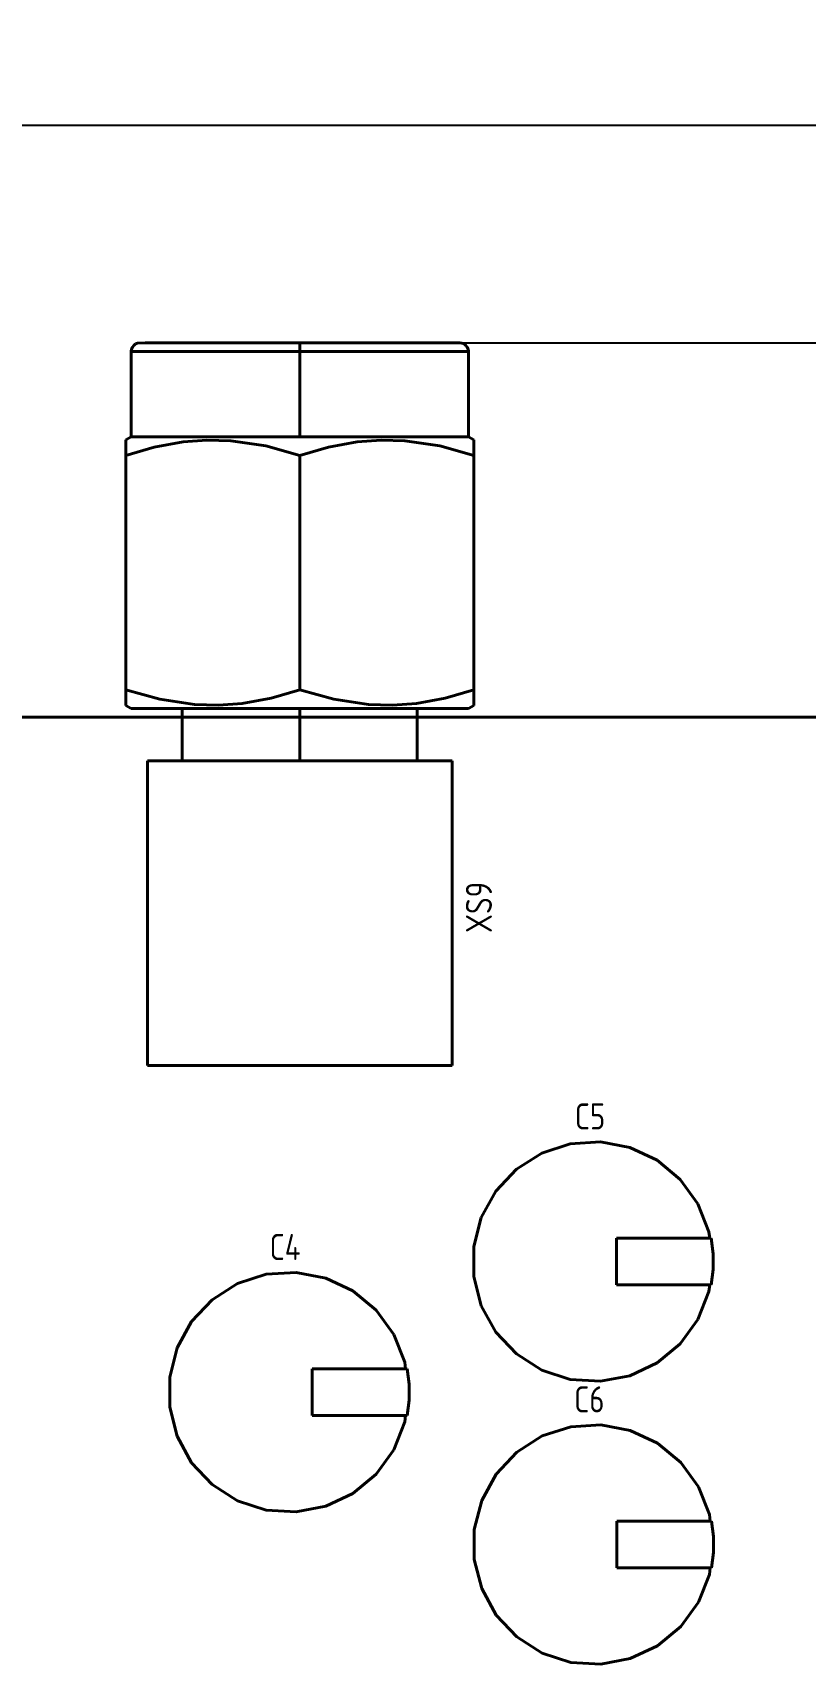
# Model space of a CAD drawing. Header units: inches. Extents: x -969 to 2045, y -594 to 12.
# Drawn here: x -780.3 to -744.8, y -106.1 to -31 of the extents above; entities that cross this region are included whole.
import ezdxf

# ---------------------------------------------------------------- set-up
doc = ezdxf.new("R2010")
doc.units = ezdxf.units.IN
doc.header["$MEASUREMENT"] = 0
doc.layers.add('Основная', color=7, linetype='Continuous', lineweight=40)
doc.styles.add('GOST type A0', font='gost.TTF', dxfattribs={"height": 2.116667})
doc.dimstyles.new('ISO-25', dxfattribs={"dimtxt": 2.5, "dimasz": 2.5, "dimexe": 1.25, "dimexo": 0.625, "dimtad": 1, "dimtxsty": 'Standard', "dimcen": 2.5, "dimadec": 0, "dimazin": 0, "dimtfac": 1, "dimtmove": 0, "dimatfit": 3, "dimfxl": 1, "dimarcsym": 0})

# ---------------------------------------------------------------- blocks, each defined once
blk = doc.blocks.new('*D26')
at = {"color": 0, "lineweight": -2, "transparency": 16777216}
for p, q in [((-882.999, -61.842), (-882.999, -24.017)), ((-722.999, -61.842), (-722.999, -24.017)), ((-880.499, -25.267), (-725.499, -25.267))]:
    blk.add_line(p, q, dxfattribs=at)
at = {"color": 0, "transparency": 16777216}
for points in [[(-880.499, -24.851), (-880.499, -25.684), (-882.999, -25.267)], [(-725.499, -24.851), (-725.499, -25.684), (-722.999, -25.267)]]:
    blk.add_solid(points, dxfattribs=at)
at = {"layer": 'DEFPOINTS', "color": 0, "transparency": 16777216}
for p in [(-722.999, -25.267), (-882.999, -62.467), (-722.999, -62.467)]:
    blk.add_point(p, dxfattribs=at)
at = {"color": 0, "transparency": 16777216, "insert": (-802.999, -23.583), "char_height": 2.1167, "attachment_point": 5, "style": 'GOST type A0'}
blk.add_mtext('80*', dxfattribs=at)
blk = doc.blocks.new('*D27')
at = {"color": 0, "lineweight": -2, "transparency": 16777216}
for p, q in [((-877.999, -66.842), (-877.999, -34.017)), ((-727.999, -66.842), (-727.999, -34.017)), ((-875.499, -35.267), (-730.499, -35.267))]:
    blk.add_line(p, q, dxfattribs=at)
at = {"color": 0, "transparency": 16777216}
for points in [[(-875.499, -34.851), (-875.499, -35.684), (-877.999, -35.267)], [(-730.499, -34.851), (-730.499, -35.684), (-727.999, -35.267)]]:
    blk.add_solid(points, dxfattribs=at)
at = {"layer": 'DEFPOINTS', "color": 0, "transparency": 16777216}
for p in [(-727.999, -35.267), (-877.999, -67.467), (-727.999, -67.467)]:
    blk.add_point(p, dxfattribs=at)
at = {"color": 0, "transparency": 16777216, "insert": (-802.999, -33.583), "char_height": 2.1167, "attachment_point": 5, "style": 'GOST type A0'}
blk.add_mtext('75*', dxfattribs=at)
blk = doc.blocks.new('*D29')
at = {"color": 0, "lineweight": -2, "transparency": 16777216}
for p, q in [((-762.176, -45.267), (-701.749, -45.267)), ((-702.999, -47.767), (-702.999, -299.967)), ((-722.374, -302.467), (-701.749, -302.467))]:
    blk.add_line(p, q, dxfattribs=at)
at = {"color": 0, "transparency": 16777216}
for points in [[(-703.415, -47.767), (-702.582, -47.767), (-702.999, -45.267)], [(-703.415, -299.967), (-702.582, -299.967), (-702.999, -302.467)]]:
    blk.add_solid(points, dxfattribs=at)
at = {"layer": 'DEFPOINTS', "color": 0, "transparency": 16777216}
for p in [(-762.801, -45.267), (-722.999, -302.467), (-702.999, -302.467)]:
    blk.add_point(p, dxfattribs=at)
at = {"color": 0, "transparency": 16777216, "insert": (-704.842, -173.867), "char_height": 2.1167, "attachment_point": 5, "rotation": 90, "style": 'GOST type A0'}
blk.add_mtext('128,6*', dxfattribs=at)

msp = doc.modelspace()

# ---------------------------------------------------------------- linework, layer by layer
at = {"layer": 'Основная'}
for p, q in [((-775.735, -45.563), (-775.749, -45.667)), ((-775.749, -45.667), (-775.735, -45.563)), ((-775.735, -45.563), (-775.749, -45.667)), ((-775.749, -45.667), (-775.735, -45.563)), ((-775.735, -45.563), (-775.749, -45.667)), ((-775.749, -45.667), (-775.735, -45.563)), ((-775.735, -45.563), (-775.749, -45.667)), ((-775.749, -45.667), (-775.735, -45.563)), ((-775.749, -45.667), (-775.749, -49.587)), ((-775.749, -45.667), (-775.485, -45.667)), ((-775.749, -45.667), (-775.749, -49.587)), ((-775.749, -45.667), (-775.749, -49.587)), ((-775.749, -45.667), (-775.485, -45.667)), ((-775.749, -45.667), (-775.749, -49.587)), ((-775.749, -45.667), (-775.749, -49.587)), ((-775.749, -45.667), (-775.485, -45.667)), ((-775.749, -45.667), (-775.749, -49.587)), ((-775.749, -45.667), (-775.749, -49.587)), ((-775.749, -45.667), (-775.485, -45.667)), ((-775.749, -45.667), (-775.749, -49.587)), ((-775.695, -45.467), (-775.735, -45.563)), ((-775.735, -45.563), (-775.695, -45.467)), ((-775.695, -45.467), (-775.735, -45.563)), ((-775.735, -45.563), (-775.695, -45.467)), ((-775.695, -45.467), (-775.735, -45.563)), ((-775.735, -45.563), (-775.695, -45.467)), ((-775.695, -45.467), (-775.735, -45.563)), ((-775.735, -45.563), (-775.695, -45.467)), ((-775.631, -45.383), (-775.695, -45.467)), ((-775.695, -45.467), (-775.631, -45.383)), ((-775.631, -45.383), (-775.695, -45.467)), ((-775.695, -45.467), (-775.631, -45.383)), ((-775.631, -45.383), (-775.695, -45.467)), ((-775.695, -45.467), (-775.631, -45.383)), ((-775.631, -45.383), (-775.695, -45.467)), ((-775.695, -45.467), (-775.631, -45.383)), ((-775.549, -45.321), (-775.631, -45.383)), ((-775.631, -45.383), (-775.549, -45.321)), ((-775.549, -45.321), (-775.631, -45.383)), ((-775.631, -45.383), (-775.549, -45.321)), ((-775.549, -45.321), (-775.631, -45.383)), ((-775.631, -45.383), (-775.549, -45.321)), ((-775.549, -45.321), (-775.631, -45.383)), ((-775.631, -45.383), (-775.549, -45.321)), ((-775.453, -45.281), (-775.549, -45.321)), ((-775.549, -45.321), (-775.453, -45.281)), ((-775.453, -45.281), (-775.549, -45.321)), ((-775.549, -45.321), (-775.453, -45.281)), ((-775.453, -45.281), (-775.549, -45.321)), ((-775.549, -45.321), (-775.453, -45.281)), ((-775.453, -45.281), (-775.549, -45.321)), ((-775.549, -45.321), (-775.453, -45.281)), ((-775.485, -45.667), (-774.711, -45.667)), ((-775.485, -45.667), (-774.711, -45.667)), ((-775.485, -45.667), (-774.711, -45.667)), ((-775.485, -45.667), (-774.711, -45.667)), ((-775.099, -45.267), (-775.453, -45.281)), ((-775.453, -45.281), (-775.099, -45.267)), ((-775.099, -45.267), (-775.453, -45.281)), ((-775.453, -45.281), (-775.099, -45.267)), ((-775.099, -45.267), (-775.453, -45.281)), ((-775.453, -45.281), (-775.099, -45.267)), ((-775.099, -45.267), (-775.453, -45.281)), ((-775.453, -45.281), (-775.099, -45.267)), ((-767.999, -45.267), (-775.099, -45.267)), ((-775.099, -45.267), (-774.365, -45.267)), ((-767.999, -45.267), (-775.099, -45.267)), ((-775.099, -45.267), (-774.365, -45.267)), ((-767.999, -45.267), (-775.099, -45.267)), ((-775.099, -45.267), (-774.365, -45.267)), ((-767.999, -45.267), (-775.099, -45.267)), ((-775.099, -45.267), (-774.365, -45.267)), ((-774.711, -45.667), (-773.479, -45.667)), ((-774.711, -45.667), (-773.479, -45.667)), ((-774.711, -45.667), (-773.479, -45.667)), ((-774.711, -45.667), (-773.479, -45.667)), ((-774.365, -45.267), (-773.197, -45.267)), ((-774.365, -45.267), (-773.197, -45.267)), ((-774.365, -45.267), (-773.197, -45.267)), ((-774.365, -45.267), (-773.197, -45.267)), ((-773.479, -45.667), (-771.873, -45.667)), ((-773.479, -45.667), (-771.873, -45.667)), ((-773.479, -45.667), (-771.873, -45.667)), ((-773.479, -45.667), (-771.873, -45.667)), ((-773.197, -45.267), (-771.673, -45.267)), ((-773.197, -45.267), (-771.673, -45.267)), ((-773.197, -45.267), (-771.673, -45.267)), ((-773.197, -45.267), (-771.673, -45.267)), ((-771.873, -45.667), (-770.005, -45.667)), ((-771.873, -45.667), (-770.005, -45.667)), ((-771.873, -45.667), (-770.005, -45.667)), ((-771.873, -45.667), (-770.005, -45.667)), ((-771.673, -45.267), (-769.901, -45.267)), ((-771.673, -45.267), (-769.901, -45.267)), ((-771.673, -45.267), (-769.901, -45.267)), ((-771.673, -45.267), (-769.901, -45.267)), ((-770.005, -45.667), (-767.999, -45.667)), ((-770.005, -45.667), (-767.999, -45.667)), ((-770.005, -45.667), (-767.999, -45.667)), ((-770.005, -45.667), (-767.999, -45.667)), ((-769.901, -45.267), (-767.999, -45.267)), ((-769.901, -45.267), (-767.999, -45.267)), ((-769.901, -45.267), (-767.999, -45.267)), ((-769.901, -45.267), (-767.999, -45.267)), ((-760.649, -45.267), (-767.999, -45.267)), ((-767.999, -45.267), (-766.097, -45.267)), ((-767.999, -45.281), (-767.999, -45.267)), ((-760.649, -45.267), (-767.999, -45.267)), ((-767.999, -45.267), (-766.097, -45.267)), ((-767.999, -45.281), (-767.999, -45.267)), ((-760.649, -45.267), (-767.999, -45.267)), ((-767.999, -45.267), (-766.097, -45.267)), ((-767.999, -45.281), (-767.999, -45.267)), ((-760.649, -45.267), (-767.999, -45.267)), ((-767.999, -45.267), (-766.097, -45.267)), ((-767.999, -45.281), (-767.999, -45.267)), ((-767.999, -45.321), (-767.999, -45.281)), ((-767.999, -45.321), (-767.999, -45.281)), ((-767.999, -45.321), (-767.999, -45.281)), ((-767.999, -45.321), (-767.999, -45.281)), ((-767.999, -45.383), (-767.999, -45.321)), ((-767.999, -45.383), (-767.999, -45.321)), ((-767.999, -45.383), (-767.999, -45.321)), ((-767.999, -45.383), (-767.999, -45.321)), ((-767.999, -45.467), (-767.999, -45.383)), ((-767.999, -45.467), (-767.999, -45.383)), ((-767.999, -45.467), (-767.999, -45.383)), ((-767.999, -45.467), (-767.999, -45.383)), ((-767.999, -45.563), (-767.999, -45.467)), ((-767.999, -45.563), (-767.999, -45.467)), ((-767.999, -45.563), (-767.999, -45.467)), ((-767.999, -45.563), (-767.999, -45.467)), ((-767.999, -45.667), (-767.999, -45.563)), ((-767.999, -45.667), (-767.999, -45.563)), ((-767.999, -45.667), (-767.999, -45.563)), ((-767.999, -45.667), (-767.999, -45.563)), ((-767.999, -45.667), (-765.993, -45.667)), ((-767.999, -49.587), (-767.999, -45.667)), ((-767.999, -45.667), (-765.993, -45.667)), ((-767.999, -49.587), (-767.999, -45.667)), ((-767.999, -45.667), (-765.993, -45.667)), ((-767.999, -49.587), (-767.999, -45.667)), ((-767.999, -45.667), (-765.993, -45.667)), ((-767.999, -49.587), (-767.999, -45.667)), ((-766.097, -45.267), (-764.323, -45.267)), ((-766.097, -45.267), (-764.323, -45.267)), ((-766.097, -45.267), (-764.323, -45.267)), ((-766.097, -45.267), (-764.323, -45.267)), ((-765.993, -45.667), (-764.123, -45.667)), ((-765.993, -45.667), (-764.123, -45.667)), ((-765.993, -45.667), (-764.123, -45.667)), ((-765.993, -45.667), (-764.123, -45.667)), ((-764.323, -45.267), (-762.801, -45.267)), ((-764.323, -45.267), (-762.801, -45.267)), ((-764.323, -45.267), (-762.801, -45.267)), ((-764.323, -45.267), (-762.801, -45.267)), ((-764.123, -45.667), (-762.519, -45.667)), ((-764.123, -45.667), (-762.519, -45.667)), ((-764.123, -45.667), (-762.519, -45.667)), ((-764.123, -45.667), (-762.519, -45.667)), ((-762.801, -45.267), (-761.633, -45.267)), ((-762.801, -45.267), (-761.633, -45.267)), ((-762.801, -45.267), (-761.633, -45.267)), ((-762.801, -45.267), (-761.633, -45.267)), ((-762.519, -45.667), (-761.287, -45.667)), ((-762.519, -45.667), (-761.287, -45.667)), ((-762.519, -45.667), (-761.287, -45.667)), ((-762.519, -45.667), (-761.287, -45.667)), ((-761.633, -45.267), (-760.899, -45.267)), ((-761.633, -45.267), (-760.899, -45.267)), ((-761.633, -45.267), (-760.899, -45.267)), ((-761.633, -45.267), (-760.899, -45.267)), ((-761.287, -45.667), (-760.513, -45.667)), ((-761.287, -45.667), (-760.513, -45.667)), ((-761.287, -45.667), (-760.513, -45.667)), ((-761.287, -45.667), (-760.513, -45.667)), ((-760.899, -45.267), (-760.649, -45.267)), ((-760.899, -45.267), (-760.649, -45.267)), ((-760.899, -45.267), (-760.649, -45.267)), ((-760.899, -45.267), (-760.649, -45.267)), ((-760.545, -45.281), (-760.649, -45.267)), ((-760.649, -45.267), (-760.545, -45.281)), ((-760.545, -45.281), (-760.649, -45.267)), ((-760.649, -45.267), (-760.545, -45.281)), ((-760.545, -45.281), (-760.649, -45.267)), ((-760.649, -45.267), (-760.545, -45.281)), ((-760.545, -45.281), (-760.649, -45.267)), ((-760.649, -45.267), (-760.545, -45.281)), ((-760.449, -45.321), (-760.545, -45.281)), ((-760.545, -45.281), (-760.449, -45.321)), ((-760.449, -45.321), (-760.545, -45.281)), ((-760.545, -45.281), (-760.449, -45.321)), ((-760.449, -45.321), (-760.545, -45.281)), ((-760.545, -45.281), (-760.449, -45.321)), ((-760.449, -45.321), (-760.545, -45.281)), ((-760.545, -45.281), (-760.449, -45.321)), ((-760.513, -45.667), (-760.249, -45.667)), ((-760.513, -45.667), (-760.249, -45.667)), ((-760.513, -45.667), (-760.249, -45.667)), ((-760.513, -45.667), (-760.249, -45.667)), ((-760.367, -45.383), (-760.449, -45.321)), ((-760.449, -45.321), (-760.367, -45.383)), ((-760.367, -45.383), (-760.449, -45.321)), ((-760.449, -45.321), (-760.367, -45.383)), ((-760.367, -45.383), (-760.449, -45.321)), ((-760.449, -45.321), (-760.367, -45.383)), ((-760.367, -45.383), (-760.449, -45.321)), ((-760.449, -45.321), (-760.367, -45.383)), ((-760.303, -45.467), (-760.367, -45.383)), ((-760.367, -45.383), (-760.303, -45.467)), ((-760.303, -45.467), (-760.367, -45.383)), ((-760.367, -45.383), (-760.303, -45.467)), ((-760.303, -45.467), (-760.367, -45.383)), ((-760.367, -45.383), (-760.303, -45.467)), ((-760.303, -45.467), (-760.367, -45.383)), ((-760.367, -45.383), (-760.303, -45.467)), ((-760.263, -45.563), (-760.303, -45.467)), ((-760.303, -45.467), (-760.263, -45.563)), ((-760.263, -45.563), (-760.303, -45.467)), ((-760.303, -45.467), (-760.263, -45.563)), ((-760.263, -45.563), (-760.303, -45.467)), ((-760.303, -45.467), (-760.263, -45.563)), ((-760.263, -45.563), (-760.303, -45.467)), ((-760.303, -45.467), (-760.263, -45.563)), ((-760.249, -45.667), (-760.263, -45.563)), ((-760.263, -45.563), (-760.249, -45.667)), ((-760.249, -45.667), (-760.263, -45.563)), ((-760.263, -45.563), (-760.249, -45.667)), ((-760.249, -45.667), (-760.263, -45.563)), ((-760.263, -45.563), (-760.249, -45.667)), ((-760.249, -45.667), (-760.263, -45.563)), ((-760.263, -45.563), (-760.249, -45.667)), ((-760.249, -49.587), (-760.249, -45.667)), ((-760.249, -49.587), (-760.249, -45.667)), ((-760.249, -49.587), (-760.249, -45.667)), ((-760.249, -49.587), (-760.249, -45.667)), ((-760.249, -49.587), (-760.249, -45.667)), ((-760.249, -49.587), (-760.249, -45.667)), ((-760.249, -49.587), (-760.249, -45.667)), ((-760.249, -49.587), (-760.249, -45.667)), ((-775.749, -49.587), (-775.999, -49.731)), ((-775.999, -49.731), (-775.749, -49.587)), ((-775.749, -49.587), (-775.999, -49.731)), ((-775.999, -49.731), (-775.749, -49.587)), ((-775.749, -49.587), (-775.999, -49.731)), ((-775.999, -49.731), (-775.749, -49.587)), ((-775.749, -49.587), (-775.999, -49.731)), ((-775.999, -49.731), (-775.749, -49.587)), ((-775.999, -49.731), (-775.999, -50.445)), ((-775.999, -49.731), (-775.999, -49.781)), ((-775.999, -49.731), (-775.999, -50.445)), ((-775.999, -49.731), (-775.999, -49.781)), ((-775.999, -49.731), (-775.999, -50.445)), ((-775.999, -49.731), (-775.999, -49.781)), ((-775.999, -49.731), (-775.999, -50.445)), ((-775.999, -49.731), (-775.999, -49.781)), ((-775.999, -49.781), (-775.999, -49.925)), ((-775.999, -49.781), (-775.999, -49.925)), ((-775.999, -49.781), (-775.999, -49.925)), ((-775.999, -49.781), (-775.999, -49.925)), ((-775.999, -49.925), (-775.999, -50.151)), ((-775.999, -49.925), (-775.999, -50.151)), ((-775.999, -49.925), (-775.999, -50.151)), ((-775.999, -49.925), (-775.999, -50.151)), ((-775.999, -50.445), (-774.685, -50.067)), ((-775.999, -50.445), (-774.685, -50.067)), ((-775.999, -50.445), (-774.685, -50.067)), ((-775.999, -50.445), (-774.685, -50.067)), ((-775.999, -50.151), (-775.999, -50.445)), ((-775.999, -50.151), (-775.999, -50.445)), ((-775.999, -50.151), (-775.999, -50.445)), ((-775.999, -50.151), (-775.999, -50.445)), ((-775.749, -49.587), (-775.485, -49.587)), ((-775.749, -49.587), (-775.485, -49.587)), ((-775.749, -49.587), (-775.485, -49.587)), ((-775.749, -49.587), (-775.485, -49.587)), ((-775.485, -49.587), (-774.711, -49.587)), ((-775.485, -49.587), (-774.711, -49.587)), ((-775.485, -49.587), (-774.711, -49.587)), ((-775.485, -49.587), (-774.711, -49.587)), ((-774.711, -49.587), (-773.479, -49.587)), ((-774.711, -49.587), (-773.479, -49.587)), ((-774.711, -49.587), (-773.479, -49.587)), ((-774.711, -49.587), (-773.479, -49.587)), ((-774.685, -50.067), (-773.355, -49.821)), ((-774.685, -50.067), (-773.355, -49.821)), ((-774.685, -50.067), (-773.355, -49.821)), ((-774.685, -50.067), (-773.355, -49.821)), ((-773.479, -49.587), (-771.873, -49.587)), ((-773.479, -49.587), (-771.873, -49.587)), ((-773.479, -49.587), (-771.873, -49.587)), ((-773.479, -49.587), (-771.873, -49.587)), ((-773.355, -49.821), (-772.265, -49.735)), ((-773.355, -49.821), (-772.265, -49.735)), ((-773.355, -49.821), (-772.265, -49.735)), ((-773.355, -49.821), (-772.265, -49.735)), ((-772.265, -49.735), (-771.165, -49.765)), ((-772.265, -49.735), (-771.165, -49.765)), ((-772.265, -49.735), (-771.165, -49.765)), ((-772.265, -49.735), (-771.165, -49.765)), ((-771.873, -49.587), (-770.005, -49.587)), ((-771.873, -49.587), (-770.005, -49.587)), ((-771.873, -49.587), (-770.005, -49.587)), ((-771.873, -49.587), (-770.005, -49.587)), ((-771.165, -49.765), (-769.567, -50.007)), ((-771.165, -49.765), (-769.567, -50.007)), ((-771.165, -49.765), (-769.567, -50.007)), ((-771.165, -49.765), (-769.567, -50.007)), ((-770.005, -49.587), (-767.999, -49.587)), ((-770.005, -49.587), (-767.999, -49.587)), ((-770.005, -49.587), (-767.999, -49.587)), ((-770.005, -49.587), (-767.999, -49.587)), ((-769.567, -50.007), (-767.999, -50.445)), ((-769.567, -50.007), (-767.999, -50.445)), ((-769.567, -50.007), (-767.999, -50.445)), ((-769.567, -50.007), (-767.999, -50.445)), ((-767.999, -49.587), (-765.993, -49.587)), ((-767.999, -49.587), (-765.993, -49.587)), ((-767.999, -49.587), (-765.993, -49.587)), ((-767.999, -49.587), (-765.993, -49.587)), ((-767.999, -50.445), (-766.685, -50.067)), ((-767.999, -50.445), (-766.685, -50.067)), ((-767.999, -50.445), (-766.685, -50.067)), ((-767.999, -50.445), (-766.685, -50.067)), ((-766.685, -50.067), (-765.355, -49.821)), ((-766.685, -50.067), (-765.355, -49.821)), ((-766.685, -50.067), (-765.355, -49.821)), ((-766.685, -50.067), (-765.355, -49.821)), ((-765.993, -49.587), (-764.123, -49.587)), ((-765.993, -49.587), (-764.123, -49.587)), ((-765.993, -49.587), (-764.123, -49.587)), ((-765.993, -49.587), (-764.123, -49.587)), ((-765.355, -49.821), (-764.265, -49.735)), ((-765.355, -49.821), (-764.265, -49.735)), ((-765.355, -49.821), (-764.265, -49.735)), ((-765.355, -49.821), (-764.265, -49.735)), ((-764.265, -49.735), (-763.165, -49.765)), ((-764.265, -49.735), (-763.165, -49.765)), ((-764.265, -49.735), (-763.165, -49.765)), ((-764.265, -49.735), (-763.165, -49.765)), ((-764.123, -49.587), (-762.519, -49.587)), ((-764.123, -49.587), (-762.519, -49.587)), ((-764.123, -49.587), (-762.519, -49.587)), ((-764.123, -49.587), (-762.519, -49.587)), ((-763.165, -49.765), (-761.567, -50.007)), ((-763.165, -49.765), (-761.567, -50.007)), ((-763.165, -49.765), (-761.567, -50.007)), ((-763.165, -49.765), (-761.567, -50.007)), ((-762.519, -49.587), (-761.287, -49.587)), ((-762.519, -49.587), (-761.287, -49.587)), ((-762.519, -49.587), (-761.287, -49.587)), ((-762.519, -49.587), (-761.287, -49.587)), ((-761.567, -50.007), (-759.999, -50.445)), ((-761.567, -50.007), (-759.999, -50.445)), ((-761.567, -50.007), (-759.999, -50.445)), ((-761.567, -50.007), (-759.999, -50.445)), ((-761.287, -49.587), (-760.513, -49.587)), ((-761.287, -49.587), (-760.513, -49.587)), ((-761.287, -49.587), (-760.513, -49.587)), ((-761.287, -49.587), (-760.513, -49.587)), ((-760.513, -49.587), (-760.249, -49.587)), ((-760.513, -49.587), (-760.249, -49.587)), ((-760.513, -49.587), (-760.249, -49.587)), ((-760.513, -49.587), (-760.249, -49.587)), ((-759.999, -49.731), (-760.249, -49.587)), ((-760.249, -49.587), (-759.999, -49.731)), ((-759.999, -49.731), (-760.249, -49.587)), ((-760.249, -49.587), (-759.999, -49.731)), ((-759.999, -49.731), (-760.249, -49.587)), ((-760.249, -49.587), (-759.999, -49.731)), ((-759.999, -49.731), (-760.249, -49.587)), ((-760.249, -49.587), (-759.999, -49.731)), ((-759.999, -50.445), (-759.999, -49.731)), ((-759.999, -49.731), (-759.999, -49.781)), ((-759.999, -50.445), (-759.999, -49.731)), ((-759.999, -49.731), (-759.999, -49.781)), ((-759.999, -50.445), (-759.999, -49.731)), ((-759.999, -49.731), (-759.999, -49.781)), ((-759.999, -50.445), (-759.999, -49.731)), ((-759.999, -49.731), (-759.999, -49.781)), ((-759.999, -49.781), (-759.999, -49.925)), ((-759.999, -49.781), (-759.999, -49.925)), ((-759.999, -49.781), (-759.999, -49.925)), ((-759.999, -49.781), (-759.999, -49.925)), ((-759.999, -49.925), (-759.999, -50.151)), ((-759.999, -49.925), (-759.999, -50.151)), ((-759.999, -49.925), (-759.999, -50.151)), ((-759.999, -49.925), (-759.999, -50.151)), ((-759.999, -50.151), (-759.999, -50.445)), ((-759.999, -50.151), (-759.999, -50.445)), ((-759.999, -50.151), (-759.999, -50.445)), ((-759.999, -50.151), (-759.999, -50.445)), ((-775.999, -50.445), (-775.999, -61.207)), ((-775.999, -61.207), (-775.999, -50.445)), ((-775.999, -50.445), (-775.999, -61.207)), ((-775.999, -61.207), (-775.999, -50.445)), ((-775.999, -50.445), (-775.999, -61.207)), ((-775.999, -61.207), (-775.999, -50.445)), ((-775.999, -50.445), (-775.999, -61.207)), ((-775.999, -61.207), (-775.999, -50.445)), ((-767.999, -50.445), (-767.999, -61.207)), ((-767.999, -50.445), (-767.999, -61.207)), ((-767.999, -50.445), (-767.999, -61.207)), ((-767.999, -50.445), (-767.999, -61.207)), ((-759.999, -61.207), (-759.999, -50.445)), ((-759.999, -61.207), (-759.999, -50.445)), ((-759.999, -61.207), (-759.999, -50.445)), ((-759.999, -61.207), (-759.999, -50.445)), ((-759.999, -61.207), (-759.999, -50.445)), ((-759.999, -61.207), (-759.999, -50.445)), ((-759.999, -61.207), (-759.999, -50.445)), ((-759.999, -61.207), (-759.999, -50.445)), ((-775.999, -61.207), (-775.999, -61.501)), ((-775.999, -61.501), (-775.999, -61.207)), ((-775.999, -61.207), (-774.431, -61.647)), ((-775.999, -61.207), (-775.999, -61.501)), ((-775.999, -61.501), (-775.999, -61.207)), ((-775.999, -61.207), (-774.431, -61.647)), ((-775.999, -61.207), (-775.999, -61.501)), ((-775.999, -61.501), (-775.999, -61.207)), ((-775.999, -61.207), (-774.431, -61.647)), ((-775.999, -61.207), (-775.999, -61.501)), ((-775.999, -61.501), (-775.999, -61.207)), ((-775.999, -61.207), (-774.431, -61.647)), ((-775.999, -61.501), (-775.999, -61.873)), ((-775.999, -61.501), (-775.999, -61.729)), ((-775.999, -61.501), (-775.999, -61.873)), ((-775.999, -61.501), (-775.999, -61.729)), ((-775.999, -61.501), (-775.999, -61.873)), ((-775.999, -61.501), (-775.999, -61.729)), ((-775.999, -61.501), (-775.999, -61.873)), ((-775.999, -61.501), (-775.999, -61.729)), ((-769.313, -61.587), (-767.999, -61.207)), ((-769.313, -61.587), (-767.999, -61.207)), ((-769.313, -61.587), (-767.999, -61.207)), ((-769.313, -61.587), (-767.999, -61.207)), ((-767.999, -61.207), (-766.431, -61.647)), ((-767.999, -61.207), (-766.431, -61.647)), ((-767.999, -61.207), (-766.431, -61.647)), ((-767.999, -61.207), (-766.431, -61.647)), ((-761.313, -61.587), (-759.999, -61.207)), ((-761.313, -61.587), (-759.999, -61.207)), ((-761.313, -61.587), (-759.999, -61.207)), ((-761.313, -61.587), (-759.999, -61.207)), ((-759.999, -61.873), (-759.999, -61.207)), ((-759.999, -61.207), (-759.999, -61.501)), ((-759.999, -61.873), (-759.999, -61.207)), ((-759.999, -61.207), (-759.999, -61.501)), ((-759.999, -61.873), (-759.999, -61.207)), ((-759.999, -61.207), (-759.999, -61.501)), ((-759.999, -61.873), (-759.999, -61.207)), ((-759.999, -61.207), (-759.999, -61.501)), ((-759.999, -61.501), (-759.999, -61.729)), ((-759.999, -61.501), (-759.999, -61.729)), ((-759.999, -61.501), (-759.999, -61.729)), ((-759.999, -61.501), (-759.999, -61.729)), ((-775.999, -61.729), (-775.999, -61.873)), ((-775.999, -61.729), (-775.999, -61.873)), ((-775.999, -61.729), (-775.999, -61.873)), ((-775.999, -61.729), (-775.999, -61.873)), ((-775.999, -61.873), (-775.999, -61.923)), ((-775.999, -61.923), (-775.999, -61.873)), ((-775.999, -61.873), (-775.999, -61.923)), ((-775.999, -61.923), (-775.999, -61.873)), ((-775.999, -61.873), (-775.999, -61.923)), ((-775.999, -61.923), (-775.999, -61.873)), ((-775.999, -61.873), (-775.999, -61.923)), ((-775.999, -61.923), (-775.999, -61.873)), ((-775.999, -61.923), (-775.749, -62.067)), ((-775.999, -61.923), (-775.749, -62.067)), ((-775.999, -61.923), (-775.749, -62.067)), ((-775.999, -61.923), (-775.749, -62.067)), ((-775.999, -61.923), (-775.749, -62.067)), ((-775.999, -61.923), (-775.749, -62.067)), ((-775.999, -61.923), (-775.749, -62.067)), ((-775.999, -61.923), (-775.749, -62.067)), ((-775.749, -62.067), (-773.399, -62.067)), ((-775.749, -62.067), (-775.485, -62.067)), ((-775.749, -62.067), (-773.399, -62.067)), ((-775.749, -62.067), (-775.485, -62.067)), ((-775.749, -62.067), (-773.399, -62.067)), ((-775.749, -62.067), (-775.485, -62.067)), ((-775.749, -62.067), (-773.399, -62.067)), ((-775.749, -62.067), (-775.485, -62.067)), ((-775.485, -62.067), (-774.711, -62.067)), ((-775.485, -62.067), (-774.711, -62.067)), ((-775.485, -62.067), (-774.711, -62.067)), ((-775.485, -62.067), (-774.711, -62.067)), ((-774.711, -62.067), (-773.479, -62.067)), ((-774.711, -62.067), (-773.479, -62.067)), ((-774.711, -62.067), (-773.479, -62.067)), ((-774.711, -62.067), (-773.479, -62.067)), ((-774.431, -61.647), (-772.833, -61.889)), ((-774.431, -61.647), (-772.833, -61.889)), ((-774.431, -61.647), (-772.833, -61.889)), ((-774.431, -61.647), (-772.833, -61.889)), ((-773.479, -62.067), (-771.873, -62.067)), ((-773.479, -62.067), (-771.873, -62.067)), ((-773.479, -62.067), (-771.873, -62.067)), ((-773.479, -62.067), (-771.873, -62.067)), ((-773.399, -62.067), (-773.399, -64.467)), ((-773.399, -62.067), (-773.399, -64.467)), ((-773.399, -62.067), (-773.399, -64.467)), ((-773.399, -62.067), (-773.399, -64.467)), ((-773.399, -62.067), (-773.399, -64.467)), ((-773.399, -62.067), (-773.399, -64.467)), ((-773.399, -62.067), (-773.399, -64.467)), ((-773.399, -62.067), (-773.399, -64.467)), ((-772.833, -61.889), (-771.733, -61.919)), ((-772.833, -61.889), (-771.733, -61.919)), ((-772.833, -61.889), (-771.733, -61.919)), ((-772.833, -61.889), (-771.733, -61.919)), ((-771.873, -62.067), (-770.005, -62.067)), ((-771.873, -62.067), (-770.005, -62.067)), ((-771.873, -62.067), (-770.005, -62.067)), ((-771.873, -62.067), (-770.005, -62.067)), ((-771.733, -61.919), (-770.641, -61.833)), ((-771.733, -61.919), (-770.641, -61.833)), ((-771.733, -61.919), (-770.641, -61.833)), ((-771.733, -61.919), (-770.641, -61.833)), ((-770.641, -61.833), (-769.313, -61.587)), ((-770.641, -61.833), (-769.313, -61.587)), ((-770.641, -61.833), (-769.313, -61.587)), ((-770.641, -61.833), (-769.313, -61.587)), ((-770.005, -62.067), (-767.999, -62.067)), ((-770.005, -62.067), (-767.999, -62.067)), ((-770.005, -62.067), (-767.999, -62.067)), ((-770.005, -62.067), (-767.999, -62.067)), ((-767.999, -62.067), (-765.993, -62.067)), ((-767.999, -64.467), (-767.999, -62.067)), ((-767.999, -62.067), (-765.993, -62.067)), ((-767.999, -64.467), (-767.999, -62.067)), ((-767.999, -62.067), (-765.993, -62.067)), ((-767.999, -64.467), (-767.999, -62.067)), ((-767.999, -62.067), (-765.993, -62.067)), ((-767.999, -64.467), (-767.999, -62.067)), ((-766.431, -61.647), (-764.833, -61.889)), ((-766.431, -61.647), (-764.833, -61.889)), ((-766.431, -61.647), (-764.833, -61.889)), ((-766.431, -61.647), (-764.833, -61.889)), ((-765.993, -62.067), (-764.123, -62.067)), ((-765.993, -62.067), (-764.123, -62.067)), ((-765.993, -62.067), (-764.123, -62.067)), ((-765.993, -62.067), (-764.123, -62.067)), ((-764.833, -61.889), (-763.733, -61.919)), ((-764.833, -61.889), (-763.733, -61.919)), ((-764.833, -61.889), (-763.733, -61.919)), ((-764.833, -61.889), (-763.733, -61.919)), ((-764.123, -62.067), (-762.519, -62.067)), ((-764.123, -62.067), (-762.519, -62.067)), ((-764.123, -62.067), (-762.519, -62.067)), ((-764.123, -62.067), (-762.519, -62.067)), ((-763.733, -61.919), (-762.641, -61.833)), ((-763.733, -61.919), (-762.641, -61.833)), ((-763.733, -61.919), (-762.641, -61.833)), ((-763.733, -61.919), (-762.641, -61.833)), ((-762.641, -61.833), (-761.313, -61.587)), ((-762.641, -61.833), (-761.313, -61.587)), ((-762.641, -61.833), (-761.313, -61.587)), ((-762.641, -61.833), (-761.313, -61.587)), ((-762.599, -64.467), (-762.599, -62.067)), ((-762.599, -62.067), (-760.249, -62.067)), ((-762.599, -64.467), (-762.599, -62.067)), ((-762.599, -64.467), (-762.599, -62.067)), ((-762.599, -62.067), (-760.249, -62.067)), ((-762.599, -64.467), (-762.599, -62.067)), ((-762.599, -64.467), (-762.599, -62.067)), ((-762.599, -62.067), (-760.249, -62.067)), ((-762.599, -64.467), (-762.599, -62.067)), ((-762.599, -64.467), (-762.599, -62.067)), ((-762.599, -62.067), (-760.249, -62.067)), ((-762.599, -64.467), (-762.599, -62.067)), ((-762.519, -62.067), (-761.287, -62.067)), ((-762.519, -62.067), (-761.287, -62.067)), ((-762.519, -62.067), (-761.287, -62.067)), ((-762.519, -62.067), (-761.287, -62.067)), ((-761.287, -62.067), (-760.513, -62.067)), ((-761.287, -62.067), (-760.513, -62.067)), ((-761.287, -62.067), (-760.513, -62.067)), ((-761.287, -62.067), (-760.513, -62.067)), ((-760.513, -62.067), (-760.249, -62.067)), ((-760.513, -62.067), (-760.249, -62.067)), ((-760.513, -62.067), (-760.249, -62.067)), ((-760.513, -62.067), (-760.249, -62.067)), ((-760.249, -62.067), (-759.999, -61.923)), ((-760.249, -62.067), (-759.999, -61.923)), ((-760.249, -62.067), (-759.999, -61.923)), ((-760.249, -62.067), (-759.999, -61.923)), ((-760.249, -62.067), (-759.999, -61.923)), ((-760.249, -62.067), (-759.999, -61.923)), ((-760.249, -62.067), (-759.999, -61.923)), ((-760.249, -62.067), (-759.999, -61.923)), ((-759.999, -61.729), (-759.999, -61.873)), ((-759.999, -61.729), (-759.999, -61.873)), ((-759.999, -61.729), (-759.999, -61.873)), ((-759.999, -61.729), (-759.999, -61.873)), ((-759.999, -61.923), (-759.999, -61.873)), ((-759.999, -61.923), (-759.999, -61.873)), ((-759.999, -61.923), (-759.999, -61.873)), ((-759.999, -61.923), (-759.999, -61.873)), ((-759.999, -61.923), (-759.999, -61.873)), ((-759.999, -61.923), (-759.999, -61.873)), ((-759.999, -61.923), (-759.999, -61.873)), ((-759.999, -61.923), (-759.999, -61.873)), ((-722.999, -62.467), (-882.999, -62.467)), ((-773.399, -64.467), (-774.999, -64.467)), ((-774.999, -64.467), (-774.999, -78.467)), ((-774.999, -78.467), (-774.999, -64.467)), ((-774.999, -64.467), (-760.999, -64.467)), ((-773.399, -64.467), (-774.999, -64.467)), ((-774.999, -64.467), (-774.999, -78.467)), ((-774.999, -78.467), (-774.999, -64.467)), ((-774.999, -64.467), (-760.999, -64.467)), ((-773.399, -64.467), (-774.999, -64.467)), ((-774.999, -64.467), (-774.999, -78.467)), ((-774.999, -78.467), (-774.999, -64.467)), ((-774.999, -64.467), (-760.999, -64.467)), ((-773.399, -64.467), (-774.999, -64.467)), ((-774.999, -64.467), (-774.999, -78.467)), ((-774.999, -78.467), (-774.999, -64.467)), ((-774.999, -64.467), (-760.999, -64.467)), ((-760.999, -64.467), (-762.599, -64.467)), ((-760.999, -64.467), (-762.599, -64.467)), ((-760.999, -64.467), (-762.599, -64.467)), ((-760.999, -64.467), (-762.599, -64.467)), ((-760.999, -78.467), (-760.999, -64.467)), ((-760.999, -78.467), (-760.999, -64.467)), ((-760.999, -78.467), (-760.999, -64.467)), ((-760.999, -78.467), (-760.999, -64.467)), ((-760.999, -78.467), (-760.999, -64.467)), ((-760.999, -78.467), (-760.999, -64.467)), ((-760.999, -78.467), (-760.999, -64.467)), ((-760.999, -78.467), (-760.999, -64.467)), ((-774.999, -78.467), (-760.999, -78.467)), ((-774.999, -78.467), (-760.999, -78.467)), ((-774.999, -78.467), (-760.999, -78.467)), ((-774.999, -78.467), (-760.999, -78.467)), ((-774.999, -78.467), (-760.999, -78.467)), ((-774.999, -78.467), (-760.999, -78.467)), ((-774.999, -78.467), (-760.999, -78.467)), ((-774.999, -78.467), (-760.999, -78.467)), ((-756.878, -82.491), (-758.044, -83.231)), ((-756.878, -82.491), (-758.044, -83.231)), ((-756.878, -82.491), (-758.044, -83.231)), ((-756.878, -82.491), (-758.044, -83.231)), ((-755.564, -82.065), (-756.878, -82.491)), ((-755.564, -82.065), (-756.878, -82.491)), ((-755.564, -82.065), (-756.878, -82.491)), ((-755.564, -82.065), (-756.878, -82.491)), ((-754.184, -81.977), (-755.564, -82.065)), ((-754.184, -81.977), (-755.564, -82.065)), ((-754.184, -81.977), (-755.564, -82.065)), ((-754.184, -81.977), (-755.564, -82.065)), ((-752.828, -82.237), (-754.184, -81.977)), ((-752.828, -82.237), (-754.184, -81.977)), ((-752.828, -82.237), (-754.184, -81.977)), ((-752.828, -82.237), (-754.184, -81.977)), ((-751.578, -82.825), (-752.828, -82.237)), ((-751.578, -82.825), (-752.828, -82.237)), ((-751.578, -82.825), (-752.828, -82.237)), ((-751.578, -82.825), (-752.828, -82.237)), ((-758.044, -83.231), (-758.99, -84.239)), ((-758.044, -83.231), (-758.99, -84.239)), ((-758.044, -83.231), (-758.99, -84.239)), ((-758.044, -83.231), (-758.99, -84.239)), ((-750.512, -83.705), (-751.578, -82.825)), ((-750.512, -83.705), (-751.578, -82.825)), ((-750.512, -83.705), (-751.578, -82.825)), ((-750.512, -83.705), (-751.578, -82.825)), ((-749.7, -84.823), (-750.512, -83.705)), ((-749.7, -84.823), (-750.512, -83.705)), ((-749.7, -84.823), (-750.512, -83.705)), ((-749.7, -84.823), (-750.512, -83.705)), ((-758.99, -84.239), (-759.656, -85.449)), ((-758.99, -84.239), (-759.656, -85.449)), ((-758.99, -84.239), (-759.656, -85.449)), ((-758.99, -84.239), (-759.656, -85.449)), ((-759.656, -85.449), (-759.998, -86.787)), ((-759.656, -85.449), (-759.998, -86.787)), ((-759.656, -85.449), (-759.998, -86.787)), ((-759.656, -85.449), (-759.998, -86.787)), ((-749.192, -86.107), (-749.7, -84.823)), ((-749.192, -86.107), (-749.7, -84.823)), ((-749.192, -86.107), (-749.7, -84.823)), ((-749.192, -86.107), (-749.7, -84.823)), ((-749.154, -86.403), (-749.192, -86.107)), ((-749.154, -86.403), (-749.192, -86.107)), ((-749.154, -86.403), (-749.192, -86.107)), ((-749.154, -86.403), (-749.192, -86.107)), ((-759.998, -86.787), (-759.998, -88.169)), ((-759.998, -88.169), (-759.998, -86.787)), ((-759.998, -86.787), (-759.998, -88.169)), ((-759.998, -88.169), (-759.998, -86.787)), ((-753.446, -86.403), (-753.446, -88.555)), ((-749.092, -86.403), (-753.446, -86.403)), ((-753.446, -86.403), (-753.446, -88.555)), ((-749.092, -86.403), (-753.446, -86.403)), ((-749.092, -86.403), (-749.154, -86.403)), ((-749.092, -86.403), (-749.154, -86.403)), ((-748.998, -87.117), (-749.092, -86.403)), ((-748.998, -87.117), (-749.092, -86.403)), ((-748.998, -87.117), (-749.092, -86.403)), ((-748.998, -87.117), (-749.092, -86.403)), ((-748.998, -87.839), (-748.998, -87.117)), ((-748.998, -87.839), (-748.998, -87.117)), ((-748.998, -87.839), (-748.998, -87.117)), ((-748.998, -87.839), (-748.998, -87.117)), ((-770.857, -88.491), (-772.023, -89.231)), ((-770.857, -88.491), (-772.023, -89.231)), ((-770.857, -88.491), (-772.023, -89.231)), ((-770.857, -88.491), (-772.023, -89.231)), ((-769.543, -88.065), (-770.857, -88.491)), ((-769.543, -88.065), (-770.857, -88.491)), ((-769.543, -88.065), (-770.857, -88.491)), ((-769.543, -88.065), (-770.857, -88.491)), ((-768.163, -87.977), (-769.543, -88.065)), ((-768.163, -87.977), (-769.543, -88.065)), ((-768.163, -87.977), (-769.543, -88.065)), ((-768.163, -87.977), (-769.543, -88.065)), ((-766.807, -88.237), (-768.163, -87.977)), ((-766.807, -88.237), (-768.163, -87.977)), ((-766.807, -88.237), (-768.163, -87.977)), ((-766.807, -88.237), (-768.163, -87.977)), ((-765.557, -88.825), (-766.807, -88.237)), ((-765.557, -88.825), (-766.807, -88.237)), ((-765.557, -88.825), (-766.807, -88.237)), ((-765.557, -88.825), (-766.807, -88.237)), ((-759.998, -88.169), (-759.656, -89.507)), ((-759.656, -89.507), (-759.998, -88.169)), ((-759.998, -88.169), (-759.656, -89.507)), ((-759.656, -89.507), (-759.998, -88.169)), ((-749.092, -88.555), (-753.446, -88.555)), ((-749.092, -88.555), (-753.446, -88.555)), ((-749.192, -88.849), (-749.154, -88.555)), ((-749.154, -88.555), (-749.192, -88.849)), ((-749.192, -88.849), (-749.154, -88.555)), ((-749.154, -88.555), (-749.192, -88.849)), ((-749.154, -88.555), (-749.092, -88.555)), ((-749.154, -88.555), (-749.092, -88.555)), ((-749.092, -88.555), (-748.998, -87.839)), ((-748.998, -87.839), (-749.092, -88.555)), ((-749.092, -88.555), (-748.998, -87.839)), ((-748.998, -87.839), (-749.092, -88.555)), ((-772.023, -89.231), (-772.969, -90.239)), ((-772.023, -89.231), (-772.969, -90.239)), ((-772.023, -89.231), (-772.969, -90.239)), ((-772.023, -89.231), (-772.969, -90.239)), ((-764.491, -89.705), (-765.557, -88.825)), ((-764.491, -89.705), (-765.557, -88.825)), ((-764.491, -89.705), (-765.557, -88.825)), ((-764.491, -89.705), (-765.557, -88.825)), ((-749.7, -90.135), (-749.192, -88.849)), ((-749.192, -88.849), (-749.7, -90.135)), ((-749.7, -90.135), (-749.192, -88.849)), ((-749.192, -88.849), (-749.7, -90.135)), ((-763.679, -90.823), (-764.491, -89.705)), ((-763.679, -90.823), (-764.491, -89.705)), ((-763.679, -90.823), (-764.491, -89.705)), ((-763.679, -90.823), (-764.491, -89.705)), ((-759.656, -89.507), (-758.99, -90.719)), ((-758.99, -90.719), (-759.656, -89.507)), ((-759.656, -89.507), (-758.99, -90.719)), ((-758.99, -90.719), (-759.656, -89.507)), ((-772.969, -90.239), (-773.635, -91.449)), ((-772.969, -90.239), (-773.635, -91.449)), ((-772.969, -90.239), (-773.635, -91.449)), ((-772.969, -90.239), (-773.635, -91.449)), ((-758.99, -90.719), (-758.044, -91.725)), ((-758.044, -91.725), (-758.99, -90.719)), ((-758.99, -90.719), (-758.044, -91.725)), ((-758.044, -91.725), (-758.99, -90.719)), ((-750.512, -91.251), (-749.7, -90.135)), ((-749.7, -90.135), (-750.512, -91.251)), ((-750.512, -91.251), (-749.7, -90.135)), ((-749.7, -90.135), (-750.512, -91.251)), ((-773.635, -91.449), (-773.977, -92.787)), ((-773.635, -91.449), (-773.977, -92.787)), ((-773.635, -91.449), (-773.977, -92.787)), ((-773.635, -91.449), (-773.977, -92.787)), ((-763.171, -92.107), (-763.679, -90.823)), ((-763.171, -92.107), (-763.679, -90.823)), ((-763.171, -92.107), (-763.679, -90.823)), ((-763.171, -92.107), (-763.679, -90.823)), ((-751.578, -92.133), (-750.512, -91.251)), ((-750.512, -91.251), (-751.578, -92.133)), ((-751.578, -92.133), (-750.512, -91.251)), ((-750.512, -91.251), (-751.578, -92.133)), ((-763.133, -92.403), (-763.171, -92.107)), ((-763.133, -92.403), (-763.171, -92.107)), ((-763.133, -92.403), (-763.171, -92.107)), ((-763.133, -92.403), (-763.171, -92.107)), ((-758.044, -91.725), (-756.878, -92.465)), ((-756.878, -92.465), (-758.044, -91.725)), ((-758.044, -91.725), (-756.878, -92.465)), ((-756.878, -92.465), (-758.044, -91.725)), ((-752.828, -92.721), (-751.578, -92.133)), ((-751.578, -92.133), (-752.828, -92.721)), ((-752.828, -92.721), (-751.578, -92.133)), ((-751.578, -92.133), (-752.828, -92.721)), ((-773.977, -92.787), (-773.977, -94.169)), ((-773.977, -94.169), (-773.977, -92.787)), ((-773.977, -92.787), (-773.977, -94.169)), ((-773.977, -94.169), (-773.977, -92.787)), ((-767.425, -92.403), (-767.425, -94.555)), ((-763.071, -92.403), (-767.425, -92.403)), ((-767.425, -92.403), (-767.425, -94.555)), ((-763.071, -92.403), (-767.425, -92.403)), ((-763.071, -92.403), (-763.133, -92.403)), ((-763.071, -92.403), (-763.133, -92.403)), ((-762.977, -93.117), (-763.071, -92.403)), ((-762.977, -93.117), (-763.071, -92.403)), ((-762.977, -93.117), (-763.071, -92.403)), ((-762.977, -93.117), (-763.071, -92.403)), ((-756.878, -92.465), (-755.564, -92.893)), ((-755.564, -92.893), (-756.878, -92.465)), ((-756.878, -92.465), (-755.564, -92.893)), ((-755.564, -92.893), (-756.878, -92.465)), ((-755.564, -92.893), (-754.184, -92.979)), ((-754.184, -92.979), (-755.564, -92.893)), ((-755.564, -92.893), (-754.184, -92.979)), ((-754.184, -92.979), (-755.564, -92.893)), ((-754.184, -92.979), (-752.828, -92.721)), ((-752.828, -92.721), (-754.184, -92.979)), ((-754.184, -92.979), (-752.828, -92.721)), ((-752.828, -92.721), (-754.184, -92.979)), ((-762.977, -93.839), (-762.977, -93.117)), ((-762.977, -93.839), (-762.977, -93.117)), ((-762.977, -93.839), (-762.977, -93.117)), ((-762.977, -93.839), (-762.977, -93.117)), ((-773.977, -94.169), (-773.635, -95.507)), ((-773.635, -95.507), (-773.977, -94.169)), ((-773.977, -94.169), (-773.635, -95.507)), ((-773.635, -95.507), (-773.977, -94.169)), ((-763.071, -94.555), (-767.425, -94.555)), ((-763.071, -94.555), (-767.425, -94.555)), ((-763.171, -94.849), (-763.133, -94.555)), ((-763.133, -94.555), (-763.171, -94.849)), ((-763.171, -94.849), (-763.133, -94.555)), ((-763.133, -94.555), (-763.171, -94.849)), ((-763.133, -94.555), (-763.071, -94.555)), ((-763.133, -94.555), (-763.071, -94.555)), ((-763.071, -94.555), (-762.977, -93.839)), ((-762.977, -93.839), (-763.071, -94.555)), ((-763.071, -94.555), (-762.977, -93.839)), ((-762.977, -93.839), (-763.071, -94.555)), ((-763.679, -96.135), (-763.171, -94.849)), ((-763.171, -94.849), (-763.679, -96.135)), ((-763.679, -96.135), (-763.171, -94.849)), ((-763.171, -94.849), (-763.679, -96.135)), ((-755.543, -95.065), (-756.857, -95.491)), ((-755.543, -95.065), (-756.857, -95.491)), ((-755.543, -95.065), (-756.857, -95.491)), ((-755.543, -95.065), (-756.857, -95.491)), ((-754.163, -94.977), (-755.543, -95.065)), ((-754.163, -94.977), (-755.543, -95.065)), ((-754.163, -94.977), (-755.543, -95.065)), ((-754.163, -94.977), (-755.543, -95.065)), ((-752.807, -95.237), (-754.163, -94.977)), ((-752.807, -95.237), (-754.163, -94.977)), ((-752.807, -95.237), (-754.163, -94.977)), ((-752.807, -95.237), (-754.163, -94.977)), ((-751.557, -95.825), (-752.807, -95.237)), ((-751.557, -95.825), (-752.807, -95.237)), ((-751.557, -95.825), (-752.807, -95.237)), ((-751.557, -95.825), (-752.807, -95.237)), ((-773.635, -95.507), (-772.969, -96.719)), ((-772.969, -96.719), (-773.635, -95.507)), ((-773.635, -95.507), (-772.969, -96.719)), ((-772.969, -96.719), (-773.635, -95.507)), ((-756.857, -95.491), (-758.023, -96.231)), ((-756.857, -95.491), (-758.023, -96.231)), ((-756.857, -95.491), (-758.023, -96.231)), ((-756.857, -95.491), (-758.023, -96.231)), ((-750.491, -96.705), (-751.557, -95.825)), ((-750.491, -96.705), (-751.557, -95.825)), ((-750.491, -96.705), (-751.557, -95.825)), ((-750.491, -96.705), (-751.557, -95.825)), ((-772.969, -96.719), (-772.023, -97.725)), ((-772.023, -97.725), (-772.969, -96.719)), ((-772.969, -96.719), (-772.023, -97.725)), ((-772.023, -97.725), (-772.969, -96.719)), ((-764.491, -97.251), (-763.679, -96.135)), ((-763.679, -96.135), (-764.491, -97.251)), ((-764.491, -97.251), (-763.679, -96.135)), ((-763.679, -96.135), (-764.491, -97.251)), ((-758.023, -96.231), (-758.969, -97.239)), ((-758.023, -96.231), (-758.969, -97.239)), ((-758.023, -96.231), (-758.969, -97.239)), ((-758.023, -96.231), (-758.969, -97.239)), ((-749.679, -97.823), (-750.491, -96.705)), ((-749.679, -97.823), (-750.491, -96.705)), ((-749.679, -97.823), (-750.491, -96.705)), ((-749.679, -97.823), (-750.491, -96.705)), ((-765.557, -98.133), (-764.491, -97.251)), ((-764.491, -97.251), (-765.557, -98.133)), ((-765.557, -98.133), (-764.491, -97.251)), ((-764.491, -97.251), (-765.557, -98.133)), ((-758.969, -97.239), (-759.635, -98.449)), ((-758.969, -97.239), (-759.635, -98.449)), ((-758.969, -97.239), (-759.635, -98.449)), ((-758.969, -97.239), (-759.635, -98.449)), ((-772.023, -97.725), (-770.857, -98.465)), ((-770.857, -98.465), (-772.023, -97.725)), ((-772.023, -97.725), (-770.857, -98.465)), ((-770.857, -98.465), (-772.023, -97.725)), ((-766.807, -98.721), (-765.557, -98.133)), ((-765.557, -98.133), (-766.807, -98.721)), ((-766.807, -98.721), (-765.557, -98.133)), ((-765.557, -98.133), (-766.807, -98.721)), ((-749.171, -99.107), (-749.679, -97.823)), ((-749.171, -99.107), (-749.679, -97.823)), ((-749.171, -99.107), (-749.679, -97.823)), ((-749.171, -99.107), (-749.679, -97.823)), ((-770.857, -98.465), (-769.543, -98.893)), ((-769.543, -98.893), (-770.857, -98.465)), ((-770.857, -98.465), (-769.543, -98.893)), ((-769.543, -98.893), (-770.857, -98.465)), ((-769.543, -98.893), (-768.163, -98.979)), ((-768.163, -98.979), (-769.543, -98.893)), ((-769.543, -98.893), (-768.163, -98.979)), ((-768.163, -98.979), (-769.543, -98.893)), ((-768.163, -98.979), (-766.807, -98.721)), ((-766.807, -98.721), (-768.163, -98.979)), ((-768.163, -98.979), (-766.807, -98.721)), ((-766.807, -98.721), (-768.163, -98.979)), ((-759.635, -98.449), (-759.977, -99.787)), ((-759.635, -98.449), (-759.977, -99.787)), ((-759.635, -98.449), (-759.977, -99.787)), ((-759.635, -98.449), (-759.977, -99.787)), ((-759.977, -99.787), (-759.977, -101.169)), ((-759.977, -101.169), (-759.977, -99.787)), ((-759.977, -99.787), (-759.977, -101.169)), ((-759.977, -101.169), (-759.977, -99.787)), ((-753.425, -99.403), (-753.425, -101.555)), ((-749.071, -99.403), (-753.425, -99.403)), ((-753.425, -99.403), (-753.425, -101.555)), ((-749.071, -99.403), (-753.425, -99.403)), ((-749.133, -99.403), (-749.171, -99.107)), ((-749.133, -99.403), (-749.171, -99.107)), ((-749.133, -99.403), (-749.171, -99.107)), ((-749.133, -99.403), (-749.171, -99.107)), ((-749.071, -99.403), (-749.133, -99.403)), ((-749.071, -99.403), (-749.133, -99.403)), ((-748.977, -100.117), (-749.071, -99.403)), ((-748.977, -100.117), (-749.071, -99.403)), ((-748.977, -100.117), (-749.071, -99.403)), ((-748.977, -100.117), (-749.071, -99.403)), ((-748.977, -100.839), (-748.977, -100.117)), ((-748.977, -100.839), (-748.977, -100.117)), ((-748.977, -100.839), (-748.977, -100.117)), ((-748.977, -100.839), (-748.977, -100.117)), ((-759.977, -101.169), (-759.635, -102.507)), ((-759.635, -102.507), (-759.977, -101.169)), ((-759.977, -101.169), (-759.635, -102.507)), ((-759.635, -102.507), (-759.977, -101.169)), ((-749.071, -101.555), (-748.977, -100.839)), ((-748.977, -100.839), (-749.071, -101.555)), ((-749.071, -101.555), (-748.977, -100.839)), ((-748.977, -100.839), (-749.071, -101.555)), ((-749.071, -101.555), (-753.425, -101.555)), ((-749.071, -101.555), (-753.425, -101.555)), ((-749.679, -103.135), (-749.171, -101.849)), ((-749.171, -101.849), (-749.679, -103.135)), ((-749.679, -103.135), (-749.171, -101.849)), ((-749.171, -101.849), (-749.679, -103.135)), ((-749.171, -101.849), (-749.133, -101.555)), ((-749.133, -101.555), (-749.171, -101.849)), ((-749.171, -101.849), (-749.133, -101.555)), ((-749.133, -101.555), (-749.171, -101.849)), ((-749.133, -101.555), (-749.071, -101.555)), ((-749.133, -101.555), (-749.071, -101.555)), ((-759.635, -102.507), (-758.969, -103.719)), ((-758.969, -103.719), (-759.635, -102.507)), ((-759.635, -102.507), (-758.969, -103.719)), ((-758.969, -103.719), (-759.635, -102.507)), ((-750.491, -104.251), (-749.679, -103.135)), ((-749.679, -103.135), (-750.491, -104.251)), ((-750.491, -104.251), (-749.679, -103.135)), ((-749.679, -103.135), (-750.491, -104.251)), ((-758.969, -103.719), (-758.023, -104.725)), ((-758.023, -104.725), (-758.969, -103.719)), ((-758.969, -103.719), (-758.023, -104.725)), ((-758.023, -104.725), (-758.969, -103.719)), ((-751.557, -105.133), (-750.491, -104.251)), ((-750.491, -104.251), (-751.557, -105.133)), ((-751.557, -105.133), (-750.491, -104.251)), ((-750.491, -104.251), (-751.557, -105.133)), ((-758.023, -104.725), (-756.857, -105.465)), ((-756.857, -105.465), (-758.023, -104.725)), ((-758.023, -104.725), (-756.857, -105.465)), ((-756.857, -105.465), (-758.023, -104.725)), ((-756.857, -105.465), (-755.543, -105.893)), ((-755.543, -105.893), (-756.857, -105.465)), ((-756.857, -105.465), (-755.543, -105.893)), ((-755.543, -105.893), (-756.857, -105.465)), ((-754.163, -105.979), (-752.807, -105.721)), ((-752.807, -105.721), (-754.163, -105.979)), ((-754.163, -105.979), (-752.807, -105.721)), ((-752.807, -105.721), (-754.163, -105.979)), ((-752.807, -105.721), (-751.557, -105.133)), ((-751.557, -105.133), (-752.807, -105.721)), ((-752.807, -105.721), (-751.557, -105.133)), ((-751.557, -105.133), (-752.807, -105.721)), ((-755.543, -105.893), (-754.163, -105.979)), ((-754.163, -105.979), (-755.543, -105.893)), ((-755.543, -105.893), (-754.163, -105.979)), ((-754.163, -105.979), (-755.543, -105.893))]:
    msp.add_line(p, q, dxfattribs=at)

# ---------------------------------------------------------------- texts
at = {"layer": 'Основная', "style": 'GOST type A0'}
msp.add_text('XS9', height=1.2, rotation=90, dxfattribs=at).set_placement((-759.166, -72.382))
for s, p in [('C5', (-755.358, -81.409)), ('C4', (-769.387, -87.409)), ('C6', (-755.388, -94.409))]:
    msp.add_text(s, height=1.2, dxfattribs=at).set_placement(p)

# ---------------------------------------------------------------- dimensions: what is measured, and where the dimension line sits
for base, p1, p2, text, picture, middle in [((-722.999, -25.267), (-882.999, -62.467), (-722.999, -62.467), '80*', '*D26', (-802.999, -25.267)), ((-727.999, -35.267), (-877.999, -67.467), (-727.999, -67.467), '75*', '*D27', (-802.999, -35.267))]:
    dim = msp.add_linear_dim(base=base, p1=p1, p2=p2, text=text, dimstyle='ISO-25', override={"dimtxsty": 'GOST type A0'})
    dim.commit()
    dim.dimension.update_dxf_attribs({"geometry": picture, "text_midpoint": middle, "dimtype": 160})
dim = msp.add_linear_dim(base=(-702.999, -302.467), p1=(-762.801, -45.267), p2=(-722.999, -302.467), angle=90, text='128,6*', dimstyle='ISO-25', override={"dimtxsty": 'GOST type A0'})
dim.commit()
dim.dimension.update_dxf_attribs({"geometry": '*D29', "text_midpoint": (-702.999, -173.867), "dimtype": 160})

doc.saveas('drawing.dxf')
